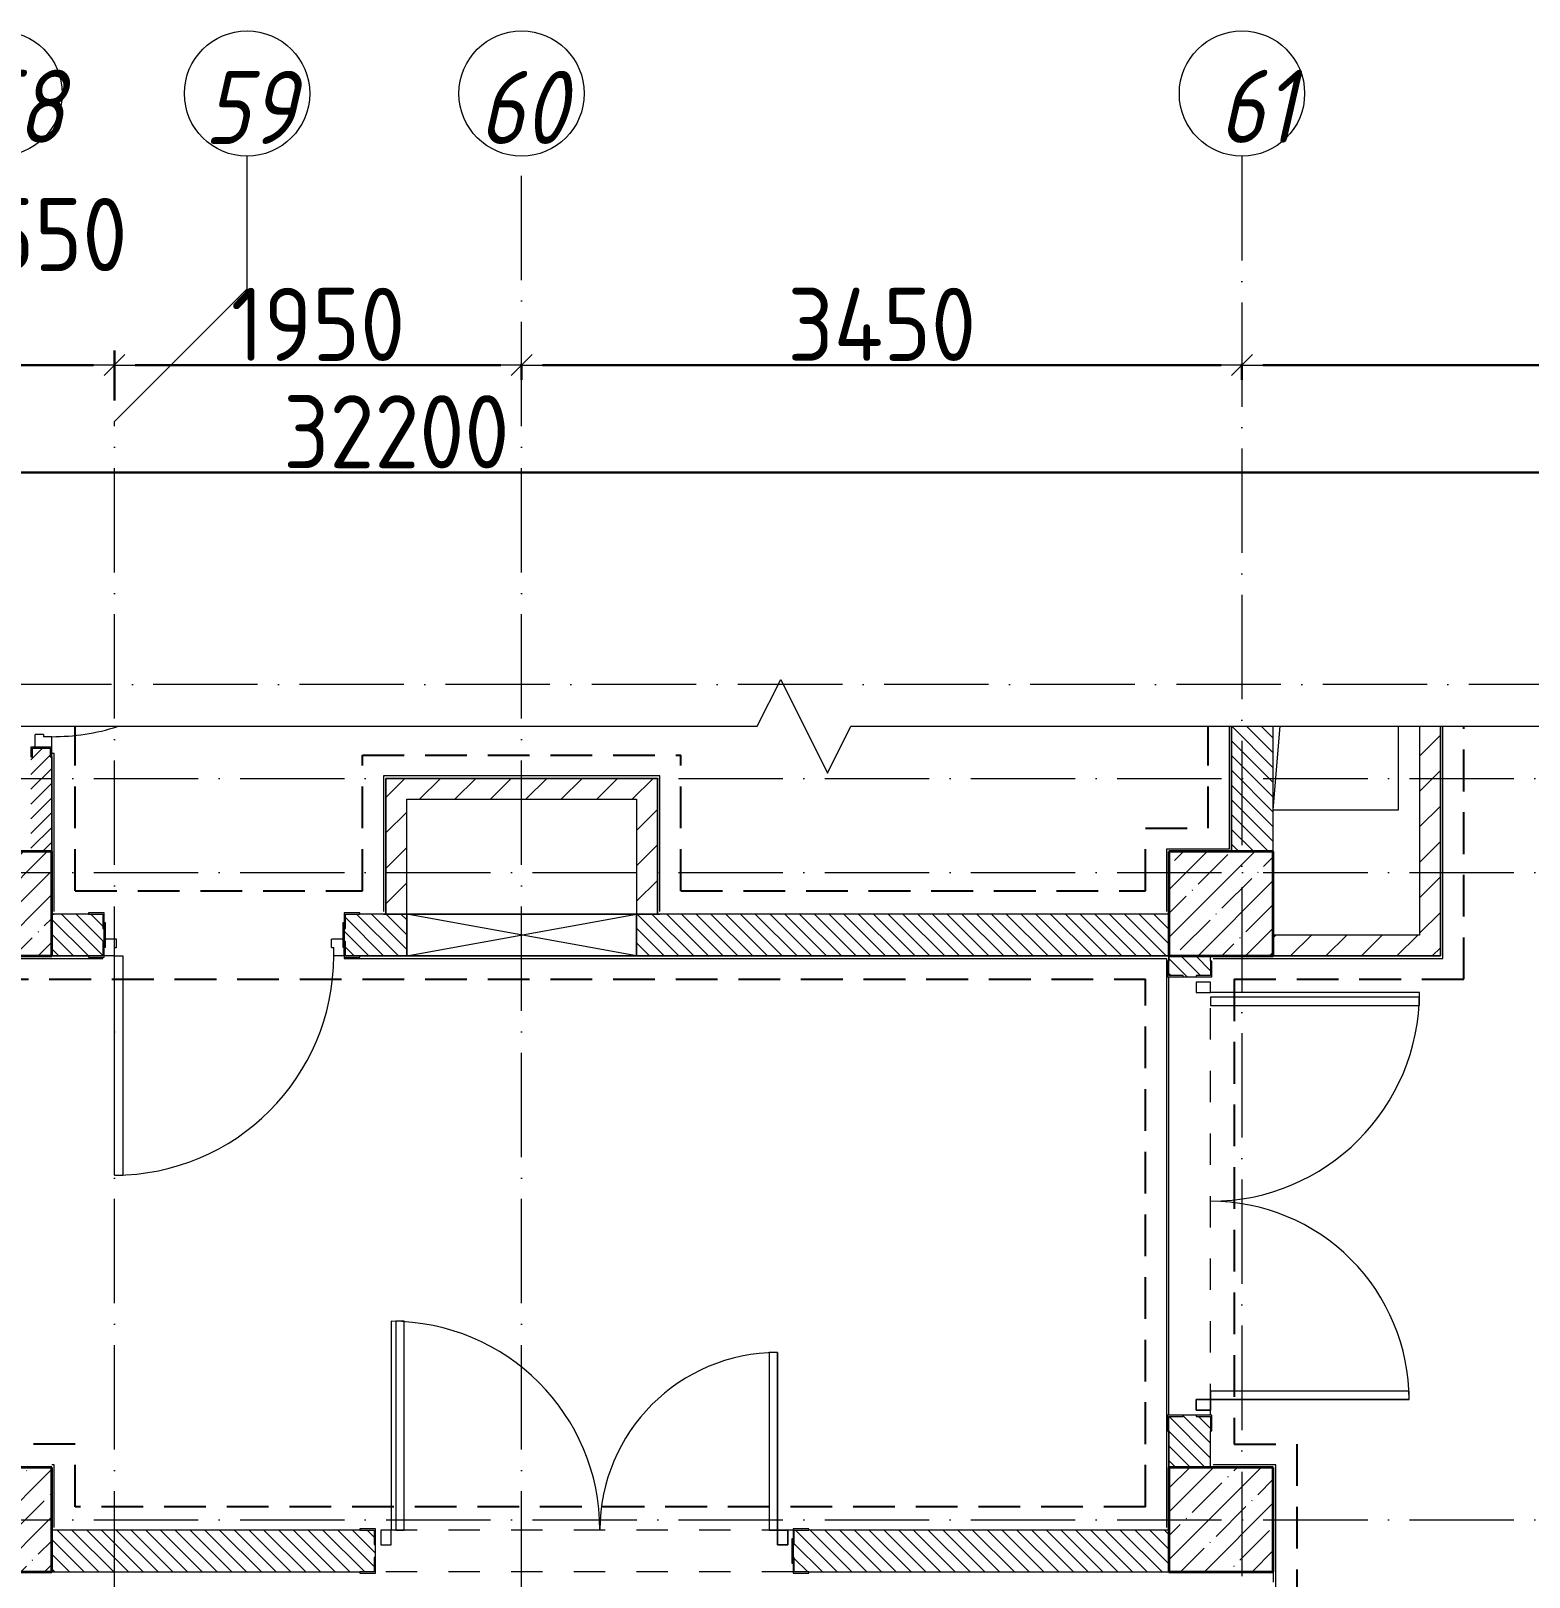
# Model space of a CAD drawing. Header units: millimetres. Extents: x -213536 to 1564669, y -45299 to 942238.
# Drawn here: x -124967 to -117792, y 228702 to 236107 of the extents above; entities that cross this region are included whole.
import ezdxf

# ---------------------------------------------------------------- set-up
doc = ezdxf.new("R2010")
doc.units = ezdxf.units.MM
for name, pattern in [('50_200_ШТРИХ_1Т_ш5_п1_п1_', [700, 500, -100, 0, -100]), ('Штрих короткий', [300, 150, -150]), ('Штриховая _2 мм - 1 мм_', [300, 200, -100])]:
    doc.linetypes.add(name, pattern=pattern)
for name, color, linetype, lineweight in [('0-1', 7, 'Continuous', 5), ('0-2', 7, 'Continuous', 9), ('Двери', 7, 'Continuous', 9), ('Каркас_Импост', 7, 'Continuous', 13), ('Несущие колонны', 7, 'Continuous', 9), ('Несущие колонны-1', 7, 'Continuous', 35), ('Обобщенные модели', 7, 'Continuous', 9), ('Оси', 7, 'Continuous', 9), ('Оси-1', 7, 'Continuous', 20), ('Оси-2', 7, '50_200_ШТРИХ_1Т_ш5_п1_п1_', 9), ('Открывание-1', 7, 'Continuous', 9), ('Панель', 7, 'Continuous', 13), ('Перемычка-1', 7, 'Штрих короткий', 9), ('Размеры', 7, 'Continuous', 15), ('Стены-1', 7, 'Continuous', 13), ('Штриховка разреза-1', 7, 'Continuous', 9), ('Элементы узлов', 7, 'Continuous', 9)]:
    doc.layers.add(name, color=color, linetype=linetype, lineweight=lineweight)
doc.layers.add('СТ-1_1', color=7, linetype='Штриховая _2 мм - 1 мм_', lineweight=90, true_color=0x888888)
doc.layers.get('0-2').off()
doc.styles.add('ISOCPEUR_I_1', font='isocpeui.ttf', dxfattribs={"width": 0.85, "height": 2.5})
doc.styles.add('СПДС', font='isocpeur.ttf', dxfattribs={"width": 0.9})
doc.dimstyles.new('Размера А3', dxfattribs={"dimtxt": 200, "dimasz": 100, "dimexe": 70, "dimexo": 100, "dimgap": 20, "dimtad": 1, "dimdec": 0, "dimrnd": 10, "dimzin": 0, "dimdsep": 46, "dimtxsty": 'СПДС', "dimblk": 'ARROWHEAD_6', "dimcen": 1, "dimclrd": 256, "dimclre": 256, "dimclrt": 256, "dimazin": 0, "dimtfac": 1, "dimtdec": 0, "dimtmove": 2, "dimatfit": 3, "dimfxl": 1, "dimtolj": 1, "dimtzin": 0, "dimarcsym": 0})
pattern_1 = [(135, (0, 0), (-35.35534, -35.35534), [])]
pattern_2 = [(45, (0, 0), (-84.85281, 84.85281), [])]

# ---------------------------------------------------------------- blocks, each defined once
blk = doc.blocks.new('BSC_Колонна _Прямоугольная - 500х500-V79-АИ2_02_План отделки стен 2-го этажа _Часть 2_')
at = {"layer": 'Несущие колонны'}
h = blk.add_hatch(dxfattribs=at)
h.set_pattern_fill('FP_89', color=256, style=0, pattern_type=2)
h.set_pattern_definition([(45, (-91350, -48000), (-114.04925, 114.04925), []), (45, (-91235.95, -48000), (-114.04925, 114.04925), [201.613, -40.323, 3.353, -36.97])])
h.paths.add_polyline_path([(-250, -250), (250, -250), (250, 250), (-250, 250)], flags=0)
at = {"layer": 'Несущие колонны-1'}
for p, q in [((250, 250), (-250, 250)), ((-250, 250), (-250, -250)), ((250, -250), (250, 250)), ((-250, -250), (250, -250))]:
    blk.add_line(p, q, dxfattribs=at)
blk = doc.blocks.new('BSC_Колонна _Прямоугольная - 500х500-V80-АИ2_02_План отделки стен 2-го этажа _Часть 2_')
at = {"layer": 'Несущие колонны'}
h = blk.add_hatch(dxfattribs=at)
h.set_pattern_fill('FP_90', color=256, style=0, pattern_type=2)
h.set_pattern_definition([(45, (-85500, -48000), (-114.04925, 114.04925), []), (45, (-85385.95, -48000), (-114.04925, 114.04925), [201.613, -40.323, 3.353, -36.97])])
h.paths.add_polyline_path([(-250, -250), (250, -250), (250, 250), (-250, 250)], flags=0)
at = {"layer": 'Несущие колонны-1'}
for p, q in [((250, 250), (-250, 250)), ((-250, 250), (-250, -250)), ((250, -250), (250, 250)), ((-250, -250), (250, -250))]:
    blk.add_line(p, q, dxfattribs=at)
blk = doc.blocks.new('Проем_Дверь_Прямоугольный - 2000х2100h_дверные проемы-35107830-АИ2_02_План отделки стен 2-го этажа _Часть 2_')
at = {"layer": 'Перемычка-1'}
for p, q in [((1000, 100), (-1000, 100)), ((1000, -100), (-1000, -100))]:
    blk.add_line(p, q, dxfattribs=at)
blk = doc.blocks.new('Дверь_СКБ_1Ст_Внутренняя_ШЕР - СОШ_Д-16_Дв_1150x2100h_Комната инструктора_ Раздевальные  _спортблок_-28418987-АИ2_02_План отделки стен 2-го этажа _Часть 2_')
at = {"layer": 'Каркас_Импост'}
for p, q in [((-562.5, 100), (-562.5, 20)), ((-562.5, 100), (-512.5, 100)), ((-512.5, 100), (-512.5, 60)), ((537.5, 100), (537.5, 60)), ((537.5, 100), (587.5, 100)), ((587.5, 100), (587.5, 20)), ((-562.5, 20), (-502.5, 20)), ((-502.5, 60), (-512.5, 60)), ((-502.5, 60), (-502.5, 20)), ((527.5, 60), (527.5, 20)), ((537.5, 60), (527.5, 60)), ((527.5, 20), (587.5, 20))]:
    blk.add_line(p, q, dxfattribs=at)
at = {"layer": 'Открывание-1'}
blk.add_arc((537.5, 100), 1050, 90, 180, dxfattribs=at)
at = {"layer": 'Панель'}
for p, q in [((537.5, 1150), (497.5, 1150)), ((497.5, 100), (497.5, 1150)), ((537.5, 1150), (537.5, 100)), ((537.5, 100), (497.5, 100))]:
    blk.add_line(p, q, dxfattribs=at)
blk = doc.blocks.new('BSC_Колонна _Прямоугольная - 500х500-V136-АИ2_02_План отделки стен 2-го этажа _Часть 2_')
at = {"layer": 'Несущие колонны'}
h = blk.add_hatch(dxfattribs=at)
h.set_pattern_fill('FP_136', color=256, style=0, pattern_type=2)
h.set_pattern_definition([(45, (-85500, -45050), (-114.04925, 114.04925), []), (45, (-85385.95, -45050), (-114.04925, 114.04925), [201.613, -40.323, 3.353, -36.97])])
h.paths.add_polyline_path([(-250, -250), (250, -250), (250, 250), (-250, 250)], flags=0)
at = {"layer": 'Несущие колонны-1'}
for p, q in [((250, 250), (-250, 250)), ((-250, 250), (-250, -250)), ((250, -250), (250, 250)), ((-250, -250), (250, -250))]:
    blk.add_line(p, q, dxfattribs=at)
blk = doc.blocks.new('BSC_Колонна _Прямоугольная - 500х500-V137-АИ2_02_План отделки стен 2-го этажа _Часть 2_')
at = {"layer": 'Несущие колонны'}
h = blk.add_hatch(dxfattribs=at)
h.set_pattern_fill('FP_137', color=256, style=0, pattern_type=2)
h.set_pattern_definition([(45, (-91350, -45050), (-114.04925, 114.04925), []), (45, (-91235.95, -45050), (-114.04925, 114.04925), [201.613, -40.323, 3.353, -36.97])])
h.paths.add_polyline_path([(-250, -250), (250, -250), (250, 250), (-250, 250)], flags=0)
at = {"layer": 'Несущие колонны-1'}
for p, q in [((250, 250), (-250, 250)), ((-250, 250), (-250, -250)), ((250, -250), (250, 250)), ((-250, -250), (250, -250))]:
    blk.add_line(p, q, dxfattribs=at)
blk = doc.blocks.new('Дверь_СКБ_1Ст_Внутренняя_ШЕР - СОШ_Д-13_Дв_1150x2100h_С_У учеников_ душевые _спортблок_-35419765-АИ2_02_План отделки стен 2-го этажа _Часть 2_')
at = {"layer": 'Каркас_Импост'}
for p, q in [((527.5, 10), (537.5, 10)), ((527.5, 10), (527.5, -30)), ((587.5, 50), (537.5, 50)), ((537.5, 50), (537.5, 10)), ((587.5, 50), (587.5, -30)), ((587.5, -30), (527.5, -30))]:
    blk.add_line(p, q, dxfattribs=at)
at = {"layer": 'Открывание-1'}
blk.add_arc((-512.5, 50), 1050, 360, 17.41606, dxfattribs=at)
blk = doc.blocks.new('Дверь_Витражная_СКБ_2Ст2 - ДВВ_ДАО_СОШ_Коридор_отсек-33467899-АИ2_02_План отделки стен 2-го этажа _Часть 2_')
at = {"layer": 'Двери'}
for p, q in [((-975, -985), (-975, -35)), ((975, -1035), (975, -35))]:
    blk.add_line(p, q, dxfattribs=at)
for centre, radius, start, end in [((-975, -35), 950, 270, 0), ((975, -35), 1000, 180, 270)]:
    blk.add_arc(centre, radius, start, end, dxfattribs=at)
at = {"layer": 'Элементы узлов'}
for p, q in [((-1025, -35), (-1025, 35)), ((-1025, 35), (-975, 35)), ((-975, 35), (-1025, 35)), ((-1025, 35), (-1025, -35)), ((-975, 35), (-975, -35)), ((-975, -35), (-975, 35)), ((1025, 35), (975, 35)), ((975, 35), (975, -35)), ((1025, 35), (975, 35)), ((975, 35), (975, -35)), ((1025, -35), (1025, 35)), ((1025, -35), (1025, 35)), ((-975, -35), (-1025, -35)), ((-1025, -35), (-975, -35)), ((-935, -35), (-975, -35)), ((-975, -35), (-975, -985)), ((-935, -985), (-935, -35)), ((913, -35), (913, -1035)), ((953, -35), (913, -35)), ((953, -1035), (953, -35)), ((975, -35), (1025, -35)), ((975, -35), (1025, -35)), ((-975, -985), (-935, -985)), ((913, -1035), (953, -1035))]:
    blk.add_line(p, q, dxfattribs=at)
blk = doc.blocks.new('Проем_Дверь_Прямоугольный - 2100х2400h_дверные проемы-28474990-АИ2_02_План отделки стен 2-го этажа _Часть 2_')
at = {"layer": 'Перемычка-1'}
for p, q in [((1050, 100), (-1050, 100)), ((1050, -100), (-1050, -100))]:
    blk.add_line(p, q, dxfattribs=at)
blk = doc.blocks.new('154_Стойка_СКБ_Швеллер - СМ-2180_100-28278414-АИ2_02_План отделки стен 2-го этажа _Часть 2_')
at = {"layer": 'Обобщенные модели'}
for p, q in [((171, 50), (125, 50)), ((125, 50), (125, -50)), ((129.5, 42.4), (171, 42.4)), ((129.5, -42.4), (129.5, 42.4)), ((171, 42.4), (171, 50)), ((125, -50), (171, -50)), ((171, -42.4), (129.5, -42.4)), ((171, -50), (171, -42.4))]:
    blk.add_line(p, q, dxfattribs=at)
blk = doc.blocks.new('154_Стойка_СКБ_Уголок - СМ-2180_200-28268025-АИ2_02_План отделки стен 2-го этажа _Часть 2_')
at = {"layer": 'Обобщенные модели'}
for p, q in [((125, 156), (125, 81)), ((200, 156), (125, 156)), ((131, 81), (131, 150)), ((131, 150), (200, 150)), ((200, 150), (200, 156)), ((125, 81), (131, 81)), ((131, 19), (125, 19)), ((125, 19), (125, -56)), ((131, -50), (131, 19)), ((125, -56), (200, -56)), ((200, -50), (131, -50)), ((200, -56), (200, -50))]:
    blk.add_line(p, q, dxfattribs=at)
blk = doc.blocks.new('Стойка_Влож_Полоса боковая - Полоса-28213942-АИ2_02_План отделки стен 2-го этажа _Часть 2_')
at = {"layer": 'Обобщенные модели'}
for p, q in [((-5, 60), (0, 60)), ((-5, -60), (-5, 60)), ((0, 31), (0, -31)), ((0, -60), (-5, -60))]:
    blk.add_line(p, q, dxfattribs=at)
blk = doc.blocks.new('Фахверк_СКБ_Уголок - 200_3550-28267367-АИ2_02_План отделки стен 2-го этажа _Часть 2_')
at = {"layer": 'Обобщенные модели'}
for p, q in [((200, 156), (125, 156)), ((125, 156), (125, 81)), ((131, 81), (131, 150)), ((131, 150), (200, 150)), ((200, 150), (200, 156)), ((125, 81), (131, 81)), ((131, 19), (125, 19)), ((125, 19), (125, -56)), ((131, -50), (131, 19)), ((125, -56), (200, -56)), ((200, -50), (131, -50)), ((200, -56), (200, -50))]:
    blk.add_line(p, q, dxfattribs=at)
blk = doc.blocks.new('Фахверк_СКБ_Уголок - 200_3960_зеркало-28268689-АИ2_02_План отделки стен 2-го этажа _Часть 2_')
at = {"layer": 'Обобщенные модели'}
for p, q in [((200, 156), (125, 156)), ((125, 156), (125, 81)), ((131, 81), (131, 150)), ((131, 150), (200, 150)), ((200, 150), (200, 156)), ((125, 81), (131, 81)), ((131, 19), (125, 19)), ((125, 19), (125, -56)), ((131, -50), (131, 19)), ((125, -56), (200, -56)), ((200, -50), (131, -50)), ((200, -56), (200, -50))]:
    blk.add_line(p, q, dxfattribs=at)
blk = doc.blocks.new('Фахверк_СКБ_Уголок - 200_3960-28268576-АИ2_02_План отделки стен 2-го этажа _Часть 2_')
at = {"layer": 'Обобщенные модели'}
for p, q in [((200, 156), (125, 156)), ((125, 156), (125, 81)), ((131, 81), (131, 150)), ((131, 150), (200, 150)), ((200, 150), (200, 156)), ((125, 81), (131, 81)), ((131, 19), (125, 19)), ((125, 19), (125, -56)), ((131, -50), (131, 19)), ((125, -56), (200, -56)), ((200, -50), (131, -50)), ((200, -56), (200, -50))]:
    blk.add_line(p, q, dxfattribs=at)
blk = doc.blocks.new('AR_Отверстие прямоугольное _в плите_ - AR_Отверстие прямоугольное _в плите_-30552544-АИ2_02_План отделки стен 2-го этажа _Часть 2_')
at = {"layer": 'Обобщенные модели'}
for p, q in [((-300, -650), (-266.7, -250)), ((300, -650), (300, -250)), ((-300, -650), (300, -650))]:
    blk.add_line(p, q, dxfattribs=at)
blk = doc.blocks.new('Дверь_Витражная_СКБ_2Ст2 - ДВВ_ДАО_СОШ_Физ_ зал-35107574-АИ2_02_План отделки стен 2-го этажа _Часть 2_')
at = {"layer": 'Двери'}
for p, q in [((-925, 1035), (-925, 35)), ((925, 885), (925, 35))]:
    blk.add_line(p, q, dxfattribs=at)
for centre, radius, start, end in [((-925, 35), 1000, 360, 90), ((925, 35), 850, 90, 180)]:
    blk.add_arc(centre, radius, start, end, dxfattribs=at)
at = {"layer": 'Элементы узлов'}
for p, q in [((-863, 1035), (-903, 1035)), ((-903, 1035), (-903, 35)), ((-863, 35), (-863, 1035)), ((925, 885), (885, 885)), ((885, 885), (885, 35)), ((925, 35), (925, 885)), ((-975, 35), (-975, -35)), ((-925, 35), (-975, 35)), ((-925, 35), (-975, 35)), ((-975, 35), (-975, -35)), ((-925, -35), (-925, 35)), ((-925, -35), (-925, 35)), ((-903, 35), (-863, 35)), ((885, 35), (925, 35)), ((925, -35), (925, 35)), ((925, 35), (975, 35)), ((925, 35), (925, -35)), ((975, 35), (925, 35)), ((975, 35), (975, -35)), ((975, -35), (975, 35)), ((-975, -35), (-925, -35)), ((-975, -35), (-925, -35)), ((975, -35), (925, -35)), ((925, -35), (975, -35))]:
    blk.add_line(p, q, dxfattribs=at)
blk = doc.blocks.new('AR_Отверстие прямоугольное _в стене_ - AR_Отверстие прямоугольное _в стене__ОВ-37054117-АИ2_02_План отделки стен 2-го этажа _Часть 2_')
at = {"layer": 'Элементы узлов'}
for p, q in [((-550, -100), (-550, 100)), ((-550, 100), (550, 100)), ((550, 100), (-550, -100)), ((-550, 100), (550, -100)), ((550, 100), (-550, 100)), ((-550, 100), (-550, -100)), ((550, 100), (550, -100)), ((550, -100), (550, 100)), ((550, -100), (-550, -100)), ((-550, -100), (550, -100))]:
    blk.add_line(p, q, dxfattribs=at)
blk = doc.blocks.new('0125-Р-ОО-Ш2-АР-о_23_10_2024_rvt-1-АИ2_02_План отделки стен 2-го этажа _Часть 2_')
at = {"layer": 'Штриховка разреза-1'}
h = blk.add_hatch(dxfattribs=at)
h.set_pattern_fill('FP_2', color=256, style=0, pattern_type=2)
h.set_pattern_definition(pattern_1)
h.paths.add_polyline_path([(91600, 48250), (91600, 48850), (91400, 48850), (91400, 48250)], flags=0)
h = blk.add_hatch(dxfattribs=at)
h.set_pattern_fill('FP_3', color=256, style=0, pattern_type=2)
h.set_pattern_definition(pattern_2)
h.paths.add_polyline_path([(92400, 47850), (92400, 48850), (92300, 48850), (92300, 47850)], flags=0)
h = blk.add_hatch(dxfattribs=at)
h.set_pattern_fill('FP_92', color=256, style=0, pattern_type=2)
h.set_pattern_definition([(45, (0, 0), (-35.35534, 35.35534), [])])
h.paths.add_polyline_path([(85750, 48250), (85750, 48704), (85742.4, 48704), (85742.4, 48745.5), (85657.6, 48745.5), (85657.6, 48704), (85650, 48704), (85650, 48250), (85742.4, 48250)], flags=0)
h = blk.add_hatch(dxfattribs=at)
h.set_pattern_fill('FP_3', color=256, style=0, pattern_type=2)
h.set_pattern_definition(pattern_2)
h.paths.add_polyline_path([(87350, 48500), (88650, 48500), (88650, 48600), (87350, 48600)], flags=0)
h = blk.add_hatch(dxfattribs=at)
h.set_pattern_fill('FP_3', color=256, style=0, pattern_type=2)
h.set_pattern_definition(pattern_2)
h.paths.add_polyline_path([(87450, 47950), (87450, 48500), (87350, 48500), (87350, 47950)], flags=0)
h = blk.add_hatch(dxfattribs=at)
h.set_pattern_fill('FP_3', color=256, style=0, pattern_type=2)
h.set_pattern_definition(pattern_2)
h.paths.add_polyline_path([(88550, 47950), (88650, 47950), (88650, 48500), (88550, 48500)], flags=0)
h = blk.add_hatch(dxfattribs=at)
h.set_pattern_fill('FP_2', color=256, style=0, pattern_type=2)
h.set_pattern_definition(pattern_1)
h.paths.add_polyline_path([(91100, 47750), (91100, 47950), (88550, 47950), (88550, 47750), (91018.2, 47750)], flags=0)
h.paths.add_polyline_path([(85925, 47750), (85994, 47750), (85994, 47819), (86000, 47819), (86000, 47881), (85994, 47881), (85994, 47950), (85750, 47950), (85750, 47750)], flags=0)
h.paths.add_polyline_path([(87290.3, 47750), (87450, 47750), (87450, 47950), (87156, 47950), (87156, 47881), (87150, 47881), (87150, 47819), (87156, 47819), (87156, 47750), (87225, 47750)], flags=0)
h = blk.add_hatch(dxfattribs=at)
h.set_pattern_fill('FP_3', color=256, style=0, pattern_type=2)
h.set_pattern_definition(pattern_2)
h.paths.add_polyline_path([(91600, 47750), (92400, 47750), (92400, 47850), (91600, 47850)], flags=0)
h = blk.add_hatch(dxfattribs=at)
h.set_pattern_fill('FP_2', color=256, style=0, pattern_type=2)
h.set_pattern_definition(pattern_1)
h.paths.add_polyline_path([(91100, 45300), (91300, 45300), (91300, 45544), (91231, 45544), (91231, 45550), (91169, 45550), (91169, 45544), (91100, 45544), (91100, 45475)], flags=0)
h.paths.add_polyline_path([(91169, 47650), (91231, 47650), (91231, 47656), (91300, 47656), (91300, 47750), (91100, 47750), (91100, 47656), (91169, 47656)], flags=0)
h = blk.add_hatch(dxfattribs=at)
h.set_pattern_fill('FP_2', color=256, style=0, pattern_type=2)
h.set_pattern_definition(pattern_1)
h.paths.add_polyline_path([(91100, 44800), (91100, 45000), (89306, 45000), (89306, 44931), (89300, 44931), (89300, 44869), (89306, 44869), (89306, 44800), (91018.2, 44800)], flags=0)
h.paths.add_polyline_path([(87290.3, 44800), (87294, 44800), (87294, 44869), (87300, 44869), (87300, 44931), (87294, 44931), (87294, 45000), (85750, 45000), (85750, 44800), (87225, 44800)], flags=0)
at = {"layer": 'Стены-1'}
for p, q in [((91400, 48850), (91400, 48250)), ((91600, 48250), (91600, 48850)), ((92300, 48850), (92300, 47850)), ((92400, 47850), (92400, 48850)), ((85750, 48250), (85750, 48704)), ((88650, 48600), (87350, 48600)), ((87350, 48600), (87350, 48500)), ((88650, 48500), (88650, 48600)), ((87350, 48500), (87350, 47950)), ((87450, 48500), (88550, 48500)), ((87450, 47950), (87450, 48500)), ((88550, 48500), (88550, 47950)), ((88650, 47950), (88650, 48500)), ((85925, 47950), (85750, 47950)), ((87450, 47950), (87225, 47950)), ((87350, 47950), (87450, 47950)), ((91100, 47950), (88550, 47950)), ((88550, 47950), (88650, 47950)), ((92300, 47850), (91600, 47850)), ((92400, 47750), (92400, 47850)), ((85750, 47750), (85925, 47750)), ((87225, 47750), (87450, 47750)), ((88550, 47750), (91100, 47750)), ((91100, 47750), (91100, 47725)), ((91300, 47725), (91300, 47750)), ((91600, 47750), (92400, 47750)), ((91169, 47650), (91231, 47650)), ((91231, 45550), (91169, 45550)), ((91100, 45475), (91100, 45300)), ((91300, 45300), (91300, 45475)), ((87225, 45000), (85750, 45000)), ((91100, 45000), (89375, 45000)), ((87300, 44869), (87300, 44931)), ((85750, 44800), (87225, 44800)), ((89375, 44800), (91100, 44800))]:
    blk.add_line(p, q, dxfattribs=at)
at = {"layer": '0-2'}
for name, p, rotation in [('Дверь_СКБ_1Ст_Внутренняя_ШЕР - СОШ_Д-13_Дв_1150x2100h_С_У учеников_ душевые _спортблок_-35419765-АИ2_02_План отделки стен 2-го этажа _Часть 2_', (85700, 49337.5), 270), ('154_Стойка_СКБ_Швеллер - СМ-2180_100-28278414-АИ2_02_План отделки стен 2-го этажа _Часть 2_', (85700, 48875), 270), ('154_Стойка_СКБ_Уголок - СМ-2180_200-28268025-АИ2_02_План отделки стен 2-го этажа _Часть 2_', (86125, 47900), 180), ('AR_Отверстие прямоугольное _в стене_ - AR_Отверстие прямоугольное _в стене__ОВ-37054117-АИ2_02_План отделки стен 2-го этажа _Часть 2_', (88000, 47850), 180), ('Стойка_Влож_Полоса боковая - Полоса-28213942-АИ2_02_План отделки стен 2-го этажа _Часть 2_', (86000, 47850), 180), ('Дверь_СКБ_1Ст_Внутренняя_ШЕР - СОШ_Д-16_Дв_1150x2100h_Комната инструктора_ Раздевальные  _спортблок_-28418987-АИ2_02_План отделки стен 2-го этажа _Часть 2_', (86587.5, 47850), 180), ('Фахверк_СКБ_Уголок - 200_3960_зеркало-28268689-АИ2_02_План отделки стен 2-го этажа _Часть 2_', (91250, 47525), 90), ('Проем_Дверь_Прямоугольный - 2100х2400h_дверные проемы-28474990-АИ2_02_План отделки стен 2-го этажа _Часть 2_', (91200, 46600), 270), ('Дверь_Витражная_СКБ_2Ст2 - ДВВ_ДАО_СОШ_Коридор_отсек-33467899-АИ2_02_План отделки стен 2-го этажа _Часть 2_', (91265, 46600), 89.99999999999743), ('Фахверк_СКБ_Уголок - 200_3960-28268576-АИ2_02_План отделки стен 2-го этажа _Часть 2_', (91150, 45675), 270), ('Фахверк_СКБ_Уголок - 200_3550-28267367-АИ2_02_План отделки стен 2-го этажа _Часть 2_', (87425, 44950), 180)]:
    blk.add_blockref(name, p, dxfattribs=dict(at, rotation=rotation))
for name, p in [('AR_Отверстие прямоугольное _в плите_ - AR_Отверстие прямоугольное _в плите_-30552544-АИ2_02_План отделки стен 2-го этажа _Часть 2_', (91900, 49100)), ('BSC_Колонна _Прямоугольная - 500х500-V80-АИ2_02_План отделки стен 2-го этажа _Часть 2_', (85500, 48000)), ('BSC_Колонна _Прямоугольная - 500х500-V79-АИ2_02_План отделки стен 2-го этажа _Часть 2_', (91350, 48000)), ('154_Стойка_СКБ_Уголок - СМ-2180_200-28268025-АИ2_02_План отделки стен 2-го этажа _Часть 2_', (87025, 47800)), ('Стойка_Влож_Полоса боковая - Полоса-28213942-АИ2_02_План отделки стен 2-го этажа _Часть 2_', (87150, 47850)), ('Дверь_Витражная_СКБ_2Ст2 - ДВВ_ДАО_СОШ_Физ_ зал-35107574-АИ2_02_План отделки стен 2-го этажа _Часть 2_', (88300, 44965)), ('BSC_Колонна _Прямоугольная - 500х500-V136-АИ2_02_План отделки стен 2-го этажа _Часть 2_', (85500, 45050)), ('BSC_Колонна _Прямоугольная - 500х500-V137-АИ2_02_План отделки стен 2-го этажа _Часть 2_', (91350, 45050)), ('Проем_Дверь_Прямоугольный - 2000х2100h_дверные проемы-35107830-АИ2_02_План отделки стен 2-го этажа _Часть 2_', (88300, 44900)), ('Стойка_Влож_Полоса боковая - Полоса-28213942-АИ2_02_План отделки стен 2-го этажа _Часть 2_', (89300, 44900)), ('154_Стойка_СКБ_Уголок - СМ-2180_200-28268025-АИ2_02_План отделки стен 2-го этажа _Часть 2_', (89175, 44850))]:
    blk.add_blockref(name, p, dxfattribs=at)
blk = doc.blocks.new('DET_Линия разрыва - По умолчанию-18881922-АИ2_02_План отделки стен 2-го этажа _Часть 2_')
at = {"layer": 'Элементы узлов'}
for p, q in [((-112, 224), (-224, 0)), ((112.1, -224.2), (-112, 224)), ((-224, 0), (-16354.1, 0)), ((224.2, 0), (112.1, -224.2)), ((16354.1, 0), (224.2, 0))]:
    blk.add_line(p, q, dxfattribs=at)
blk = doc.blocks.new('Ось сетки - Круг_Ø6_00__ISO-2_5_0_9K_-16731441-АИ2_02_План отделки стен 2-го этажа _Часть 2_')
at = {"layer": 'Оси-1'}
blk.add_circle((0, 0), 3, dxfattribs=at)
blk = doc.blocks.new('ARROWHEAD_6')
at = {"color": 0, "linetype": 'Continuous'}
for p, q in [((0, 0), (-1, 0)), ((-0.5, -0.5), (0.5, 0.5))]:
    blk.add_line(p, q, dxfattribs=at)
blk = doc.blocks.new('*D3008')
at = {"layer": 'Defpoints', "color": 0, "transparency": 16777216}
for p in [(291745.6, 263501.1), (292295.6, 263395.1), (292295.6, 263125.4)]:
    blk.add_point(p, dxfattribs=at)
at = {"layer": 'Размеры', "lineweight": -2, "transparency": 16777216}
for p, q in [((292295.6, 263225.4), (292295.6, 263465.1)), ((291745.6, 263401.1), (291745.6, 263325.1)), ((291845.6, 263395.1), (292195.6, 263395.1))]:
    blk.add_line(p, q, dxfattribs=at)
at = {"layer": 'Размеры', "lineweight": -2, "transparency": 16777216, "xscale": 100, "yscale": 100, "zscale": 100, "rotation": 180}
blk.add_blockref('ARROWHEAD_6', (291745.6, 263395.1), dxfattribs=at)
at = {"layer": 'Размеры', "lineweight": -2, "transparency": 16777216, "xscale": 100, "yscale": 100, "zscale": 100}
blk.add_blockref('ARROWHEAD_6', (292295.6, 263395.1), dxfattribs=at)
at = {"layer": 'Размеры', "lineweight": 25, "transparency": 16777216, "insert": (292020.6, 264020.1), "char_height": 350, "width": 1.866, "attachment_point": 5, "style": 'СПДС'}
blk.add_mtext('\\A1;550', dxfattribs=at)
blk = doc.blocks.new('*D3009')
at = {"layer": 'Defpoints', "color": 0, "transparency": 16777216}
for p in [(294245.6, 263501.1), (294245.6, 263395.1), (292295.6, 263125.4)]:
    blk.add_point(p, dxfattribs=at)
at = {"layer": 'Размеры', "lineweight": -2, "transparency": 16777216}
for p, q in [((292295.6, 263225.4), (292295.6, 263465.1)), ((292395.6, 263395.1), (294145.6, 263395.1)), ((294245.6, 263401.1), (294245.6, 263325.1))]:
    blk.add_line(p, q, dxfattribs=at)
at = {"layer": 'Размеры', "lineweight": -2, "transparency": 16777216, "xscale": 100, "yscale": 100, "zscale": 100, "rotation": 180}
blk.add_blockref('ARROWHEAD_6', (292295.6, 263395.1), dxfattribs=at)
at = {"layer": 'Размеры', "lineweight": -2, "transparency": 16777216, "xscale": 100, "yscale": 100, "zscale": 100}
blk.add_blockref('ARROWHEAD_6', (294245.6, 263395.1), dxfattribs=at)
at = {"layer": 'Размеры', "lineweight": 25, "transparency": 16777216, "insert": (293270.6, 263590.1), "char_height": 350, "width": 2.3, "attachment_point": 5, "style": 'СПДС'}
blk.add_mtext('\\A1;1950', dxfattribs=at)
blk = doc.blocks.new('*D3010')
at = {"layer": 'Defpoints', "color": 0, "transparency": 16777216}
for p in [(294245.6, 263501.1), (297695.6, 263501.1), (297695.6, 263395.1)]:
    blk.add_point(p, dxfattribs=at)
at = {"layer": 'Размеры', "lineweight": -2, "transparency": 16777216}
for p, q in [((294245.6, 263401.1), (294245.6, 263325.1)), ((294345.6, 263395.1), (297595.6, 263395.1)), ((297695.6, 263401.1), (297695.6, 263325.1))]:
    blk.add_line(p, q, dxfattribs=at)
at = {"layer": 'Размеры', "lineweight": -2, "transparency": 16777216, "xscale": 100, "yscale": 100, "zscale": 100, "rotation": 180}
blk.add_blockref('ARROWHEAD_6', (294245.6, 263395.1), dxfattribs=at)
at = {"layer": 'Размеры', "lineweight": -2, "transparency": 16777216, "xscale": 100, "yscale": 100, "zscale": 100}
blk.add_blockref('ARROWHEAD_6', (297695.6, 263395.1), dxfattribs=at)
at = {"layer": 'Размеры', "lineweight": 25, "transparency": 16777216, "insert": (295970.6, 263590.1), "char_height": 350, "width": 2.564, "attachment_point": 5, "style": 'СПДС'}
blk.add_mtext('\\A1;3450', dxfattribs=at)
blk = doc.blocks.new('*D3011')
at = {"layer": 'Defpoints', "color": 0, "transparency": 16777216}
for p in [(297695.6, 263501.1), (301945.6, 263501.1), (301945.6, 263395.1)]:
    blk.add_point(p, dxfattribs=at)
at = {"layer": 'Размеры', "lineweight": -2, "transparency": 16777216}
for p, q in [((297695.6, 263401.1), (297695.6, 263325.1)), ((297795.6, 263395.1), (301845.6, 263395.1)), ((301945.6, 263401.1), (301945.6, 263325.1))]:
    blk.add_line(p, q, dxfattribs=at)
at = {"layer": 'Размеры', "lineweight": -2, "transparency": 16777216, "xscale": 100, "yscale": 100, "zscale": 100, "rotation": 180}
blk.add_blockref('ARROWHEAD_6', (297695.6, 263395.1), dxfattribs=at)
at = {"layer": 'Размеры', "lineweight": -2, "transparency": 16777216, "xscale": 100, "yscale": 100, "zscale": 100}
blk.add_blockref('ARROWHEAD_6', (301945.6, 263395.1), dxfattribs=at)
at = {"layer": 'Размеры', "lineweight": 25, "transparency": 16777216, "insert": (299820.6, 263590.1), "char_height": 350, "width": 2.564, "attachment_point": 5, "style": 'СПДС'}
blk.add_mtext('\\A1;4250', dxfattribs=at)
blk = doc.blocks.new('*D3014')
at = {"layer": 'Defpoints', "color": 0, "transparency": 16777216}
for p in [(277545.6, 262986.7), (309745.6, 262986.7), (309745.6, 262880.7)]:
    blk.add_point(p, dxfattribs=at)
at = {"layer": 'Размеры', "lineweight": -2, "transparency": 16777216}
for p, q in [((277545.6, 262886.7), (277545.6, 262810.7)), ((309745.6, 262886.7), (309745.6, 262810.7)), ((277645.6, 262880.7), (309645.6, 262880.7))]:
    blk.add_line(p, q, dxfattribs=at)
at = {"layer": 'Размеры', "lineweight": -2, "transparency": 16777216, "xscale": 100, "yscale": 100, "zscale": 100, "rotation": 180}
blk.add_blockref('ARROWHEAD_6', (277545.6, 262880.7), dxfattribs=at)
at = {"layer": 'Размеры', "lineweight": -2, "transparency": 16777216, "xscale": 100, "yscale": 100, "zscale": 100}
blk.add_blockref('ARROWHEAD_6', (309745.6, 262880.7), dxfattribs=at)
at = {"layer": 'Размеры', "lineweight": 25, "transparency": 16777216, "insert": (293645.6, 263075.7), "char_height": 350, "width": 3.111, "attachment_point": 5, "style": 'СПДС'}
blk.add_mtext('\\A1;32200', dxfattribs=at)
blk = doc.blocks.new('Оси1')
at = {"layer": 'Оси-2'}
for p, q in [((294245.6, 210594.5), (294245.6, 264395.4)), ((297695.6, 264395.4), (297695.6, 210594.5)), ((292295.6, 210594.5), (292295.6, 263125.4)), ((311183.9, 261865.2), (283095.6, 261865.2)), ((283095.6, 261415.2), (312453.9, 261415.2)), ((283095.6, 260965.2), (311183.9, 260965.2)), ((283095.6, 257865.2), (311183.9, 257865.2))]:
    blk.add_line(p, q, dxfattribs=at)
at = {"layer": 'Оси-1', "xscale": 99.99999999999993, "yscale": 99.99999999999993, "zscale": 99.99999999999993, "rotation": 180}
for p in [(291745.6, 264695.4), (297695.6, 264695.4)]:
    blk.add_blockref('Ось сетки - Круг_Ø6_00__ISO-2_5_0_9K_-16731441-АИ2_02_План отделки стен 2-го этажа _Часть 2_', p, dxfattribs=at)
at = {"layer": 'Оси-1', "xscale": 99.99999999999993, "yscale": 99.99999999999993, "zscale": 99.99999999999993}
for p in [(292930.6, 264695.4), (294245.6, 264695.4)]:
    blk.add_blockref('Ось сетки - Круг_Ø6_00__ISO-2_5_0_9K_-16731441-АИ2_02_План отделки стен 2-го этажа _Часть 2_', p, dxfattribs=at)
at = {"layer": 'Оси', "char_height": 350, "attachment_point": 1, "style": 'ISOCPEUR_I_1'}
for s, insert, width in [('58', (291611.2, 264809.3), 404.05), ('61', (297585.1, 264809.3), 346.329), ('59', (292725.7, 264804.2), 404.05), ('60', (294040.7, 264804.2), 404.05)]:
    blk.add_mtext(s, dxfattribs=dict(at, insert=insert, width=width))
at = {"layer": 'Размеры', "lineweight": 25}
for base, p1, p2, picture, middle in [((292295.6, 263395.1), (291745.6, 263501.1), (292295.6, 263125.4), '*D3008', (292020.6, 264020.1)), ((294245.6, 263395.1), (292295.6, 263125.4), (294245.6, 263501.1), '*D3009', (293270.6, 263590.1)), ((297695.6, 263395.1), (294245.6, 263501.1), (297695.6, 263501.1), '*D3010', (295970.6, 263590.1)), ((301945.6, 263395.1), (297695.6, 263501.1), (301945.6, 263501.1), '*D3011', (299820.6, 263590.1)), ((309745.6, 262880.7), (277545.6, 262986.7), (309745.6, 262986.7), '*D3014', (293645.6, 263075.7))]:
    dim = blk.add_linear_dim(base=base, p1=p1, p2=p2, dimstyle='Размера А3', override={"dimtxt": 350}, dxfattribs=at)
    dim.commit()
    dim.dimension.update_dxf_attribs({"geometry": picture, "text_midpoint": middle})

msp = doc.modelspace()

# ---------------------------------------------------------------- linework, layer by layer
at = {"layer": 'Оси'}
for p, q in [((-123932, 234872.4), (-123932, 235507.4)), ((-124567, 234237.4), (-123932, 234872.4))]:
    msp.add_line(p, q, dxfattribs=at)
at = {"layer": 'СТ-1_1', "lineweight": 25}
for p, q in [((-124755, 231989.3), (-124755, 232777.3)), ((-119329, 232289.3), (-119329, 232777.3)), ((-118105, 231565.3), (-118105, 232777.3)), ((-123379, 232639.3), (-121855, 232639.3)), ((-123379, 231989.3), (-123379, 232639.3)), ((-121855, 231989.3), (-121855, 232639.3)), ((-119629, 231989.3), (-119629, 232289.3)), ((-119629, 232289.3), (-119329, 232289.3)), ((-124755, 231989.3), (-123379, 231989.3)), ((-121855, 231989.3), (-119629, 231989.3)), ((-130879, 231565.3), (-119629, 231565.3)), ((-119629, 229039.3), (-119629, 231565.3)), ((-119205, 231565.3), (-119205, 229339.3)), ((-119205, 231565.3), (-118105, 231565.3)), ((-124755, 229339.3), (-125479, 229339.3)), ((-124755, 229039.3), (-124755, 229339.3)), ((-119205, 229339.3), (-118905, 229339.3)), ((-118905, 229339.3), (-118905, 212039.3)), ((-119629, 229039.3), (-124755, 229039.3))]:
    msp.add_line(p, q, dxfattribs=at)
at = {"layer": 'Стены-1'}
for p, q in [((-119229, 232777.3), (-119229, 232189.3)), ((-119217, 232177.3), (-119217, 232777.3)), ((-118217, 232777.3), (-118217, 231677.3)), ((-118205, 231665.3), (-118205, 232777.3)), ((-124855, 232647.3), (-124867, 232647.3)), ((-124867, 232631.3), (-124867, 232177.3)), ((-124855, 231889.3), (-124855, 232647.3)), ((-121955, 232539.3), (-123279, 232539.3)), ((-123279, 232539.3), (-123279, 231889.3)), ((-123267, 232527.3), (-121967, 232527.3)), ((-123267, 231877.3), (-123267, 232527.3)), ((-121967, 232527.3), (-121967, 231877.3)), ((-121955, 231889.3), (-121955, 232539.3)), ((-119529, 232189.3), (-119529, 231889.3)), ((-119229, 232189.3), (-119529, 232189.3)), ((-124867, 231877.3), (-124855, 231877.3)), ((-123279, 231877.3), (-123267, 231877.3)), ((-121967, 231877.3), (-121955, 231877.3)), ((-130779, 231665.3), (-124623, 231665.3)), ((-124692, 231677.3), (-124867, 231677.3)), ((-124623, 231665.3), (-124623, 231671.3)), ((-123467, 231671.3), (-123467, 231665.3)), ((-123467, 231665.3), (-119529, 231665.3)), ((-123167, 231677.3), (-123392, 231677.3)), ((-119517, 231677.3), (-122067, 231677.3)), ((-119529, 231665.3), (-119529, 228939.3)), ((-119517, 231652.3), (-119517, 231677.3)), ((-119305, 231665.3), (-118205, 231665.3)), ((-118217, 231677.3), (-119017, 231677.3)), ((-119517, 229477.3), (-119517, 231577.3)), ((-119517, 229227.3), (-119517, 229402.3)), ((-124855, 229239.3), (-124867, 229239.3)), ((-124855, 228939.3), (-124855, 229239.3)), ((-119005, 229239.3), (-119305, 229239.3)), ((-119005, 229227.3), (-119005, 229239.3)), ((-119005, 211939.3), (-119005, 229227.3)), ((-119017, 228727.3), (-119017, 228677.3))]:
    msp.add_line(p, q, dxfattribs=at)

# ---------------------------------------------------------------- block references
at = {"color": 2, "lineweight": 30}
msp.add_blockref('Оси1', (-416862.6, -28888), dxfattribs=at)
at = {"layer": '0-1'}
msp.add_blockref('0125-Р-ОО-Ш2-АР-о_23_10_2024_rvt-1-АИ2_02_План отделки стен 2-го этажа _Часть 2_', (-210617, 183927.3), dxfattribs=at)
at = {"layer": 'Элементы узлов', "rotation": 180}
msp.add_blockref('DET_Линия разрыва - По умолчанию-18881922-АИ2_02_План отделки стен 2-го этажа _Часть 2_', (-121264, 232777.3), dxfattribs=at)

doc.saveas('drawing.dxf')
